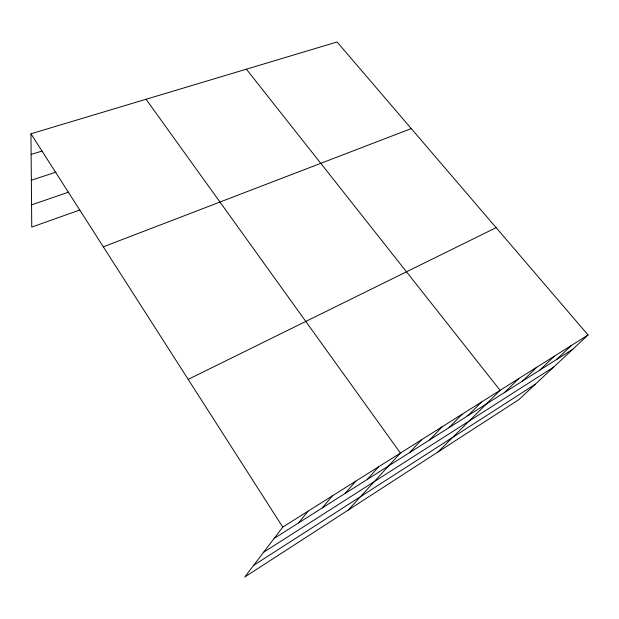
<?xml version="1.0" encoding="UTF-8"?>
<svg xmlns="http://www.w3.org/2000/svg" width="619" height="619" viewBox="0 0 619 619"><rect width="100%" height="100%" fill="white"/><g stroke="black" fill="none" stroke-linecap="round" stroke-linejoin="round"><path stroke-width="0.93" d="M588.05 334.972L282.759 527.102L244.768 577.016L518.815 399.665L588.05 334.972L337.084 41.984L30.95 133.789L31.755 227.088L79.797 209.996M298.637 522.893L307.96 511.248M322.298 507.913L332.279 495.943M345.17 493.42L355.77 481.156M367.299 479.408L378.472 466.873M348.203 510.079L400.423 453.054L146.076 99.264M409.461 452.69L421.655 439.691M429.563 439.962L442.214 426.754M449.054 427.613L462.114 414.227M467.956 415.643L481.404 402.087M437.958 451.986L500.106 390.318L246.385 69.181M504.64 392.407L518.784 378.565M522.428 381.134L536.897 367.168M539.706 370.193L554.462 356.111M556.481 359.562L571.499 345.387M253.628 565.379L535.381 384.182M263.578 552.295L553.688 367.082M274.163 538.398L572.784 349.24M188.191 379.385L496.113 227.645M103.327 246.826L411.264 128.59M31.561 204.858L68.686 192.138M31.352 180.222L55.927 172.167M31.128 154.441L42.053 151.036M30.95 133.789L282.759 527.102"/></g></svg>
